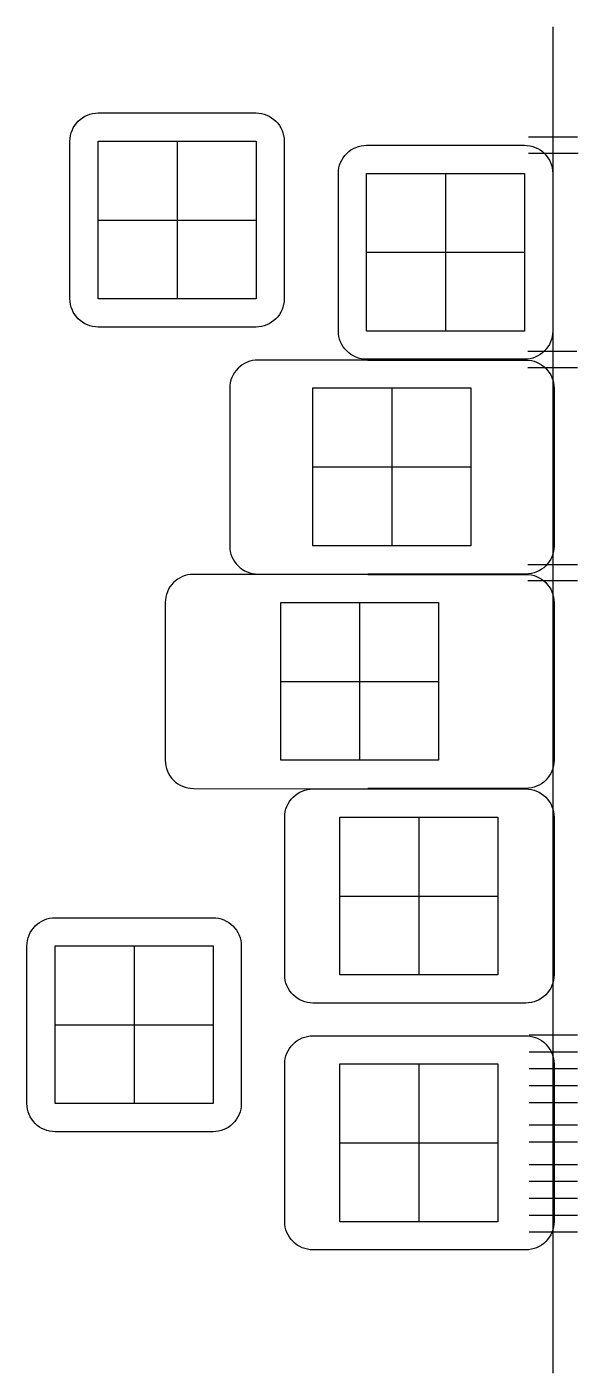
# Model space of a CAD drawing. Header units: millimetres. Extents: x -37 to 12, y -100 to 20.
import ezdxf

# ---------------------------------------------------------------- set-up
doc = ezdxf.new("R2010")
doc.units = ezdxf.units.MM
doc.layers.get('0').update_dxf_attribs({"color": 4, "lineweight": 25, "true_color": 0x00ffff})
doc.layers.add('keycap', color=56, linetype='Continuous', lineweight=25, true_color=0x808000)
doc.layers.add('livello 1', color=1, linetype='Continuous', lineweight=25, true_color=0xff0000)

msp = doc.modelspace()

# ---------------------------------------------------------------- linework, layer by layer
at = {"color": 0}
for p, q in [((-30.81, 9.86), (-16.81, 9.86)), ((-30.81, -4.14), (-30.81, 9.86)), ((-16.81, 9.86), (-16.81, -4.14)), ((-7, 7), (7, 7)), ((-7, -7), (-7, 7)), ((7, 7), (7, -7)), ((-16.81, -4.14), (-30.81, -4.14)), ((7, -7), (-7, -7)), ((-11.76, -12.05), (2.24, -12.05)), ((-11.76, -26.05), (-11.76, -12.05)), ((2.24, -12.05), (2.24, -26.05)), ((2.24, -26.05), (-11.76, -26.05)), ((-14.62, -31.1), (-0.62, -31.1)), ((-14.62, -45.1), (-14.62, -31.1)), ((-0.62, -31.1), (-0.62, -45.1)), ((-0.62, -45.1), (-14.62, -45.1)), ((-9.38, -50.15), (4.62, -50.15)), ((-9.38, -64.15), (-9.38, -50.15)), ((4.62, -50.15), (4.62, -64.15)), ((-34.62, -61.58), (-20.62, -61.58)), ((-34.62, -75.58), (-34.62, -61.58)), ((-20.62, -61.58), (-20.62, -75.58)), ((4.62, -64.15), (-9.38, -64.15)), ((-9.38, -72.06), (4.62, -72.06)), ((-9.38, -86.06), (-9.38, -72.06)), ((4.62, -72.06), (4.62, -86.06)), ((-20.62, -75.58), (-34.62, -75.58)), ((4.62, -86.06), (-9.38, -86.06))]:
    msp.add_line(p, q, dxfattribs=at)
at = {"layer": 'keycap', "flags": 128}
for points in [[(9.55, -99.5), (9.55, 20)], [(11.7, 10.22), (7.35, 10.22)], [(11.75, 8.77), (7.35, 8.77)], [(11.65, -8.8), (7.3, -8.8)], [(11.7, -10.25), (7.3, -10.25)], [(11.7, -27.75), (7.3, -27.75)], [(11.7, -29.17), (7.3, -29.17)], [(11.7, -69.5), (7.4, -69.5)], [(11.7, -71), (7.4, -71)], [(11.7, -72.5), (7.4, -72.5)], [(11.7, -74), (7.4, -74)], [(11.7, -75.5), (7.4, -75.5)], [(11.7, -77.5), (7.4, -77.5)], [(11.7, -79), (7.4, -79)], [(11.7, -81), (7.4, -81)], [(11.7, -82.5), (7.4, -82.5)], [(11.7, -84), (7.4, -84)], [(11.7, -85.5), (7.4, -85.5)], [(11.7, -87), (7.4, -87)]]:
    msp.add_lwpolyline(points, dxfattribs=at)
for points in [[(-14.31, -4.14, -0.414214), (-16.81, -6.64), (-30.81, -6.64, -0.414214), (-33.31, -4.14), (-33.31, 9.86, -0.414214), (-30.81, 12.36), (-16.81, 12.36, -0.414214), (-14.31, 9.86)], [(9.5, -7, -0.414214), (7, -9.5), (-7, -9.5, -0.414214), (-9.5, -7), (-9.5, 7, -0.414214), (-7, 9.5), (7, 9.5, -0.414214), (9.5, 7)], [(-18.12, -75.58, -0.414214), (-20.62, -78.08), (-34.62, -78.08, -0.414214), (-37.12, -75.58), (-37.12, -61.58, -0.414214), (-34.62, -59.08), (-20.62, -59.08, -0.414214), (-18.12, -61.58)]]:
    msp.add_lwpolyline(points, format="xyb", close=True, dxfattribs=at)
for points in [[(-2.65, -9.57), (-16.64, -9.57, 0.414214), (-19.14, -12.07), (-19.14, -26.07, 0.414214), (-16.64, -28.57), (-2.65, -28.57, 0.414214)], [(-6.88, -9.57), (7.12, -9.57, -0.414214), (9.62, -12.07), (9.62, -26.07, -0.414214), (7.12, -28.57), (-6.88, -28.57, -0.414214)], [(-6.88, -28.6), (-22.36, -28.6, 0.414214), (-24.86, -31.1), (-24.86, -45.1, 0.414214), (-22.36, -47.6), (-6.88, -47.65, 0.414214)], [(-6.88, -28.6), (7.12, -28.6, -0.414214), (9.62, -31.1), (9.62, -45.1, -0.414214), (7.12, -47.6), (-6.88, -47.6, -0.414214)], [(2.24, -66.65), (-11.76, -66.65, -0.414214), (-14.26, -64.15), (-14.26, -50.15, -0.414214), (-11.76, -47.65), (2.24, -47.65)], [(-6.88, -47.65), (7.12, -47.65, -0.414214), (9.62, -50.15), (9.62, -64.15, -0.414214), (7.12, -66.65), (-6.88, -66.65, -0.414214)], [(2.24, -88.56), (-11.76, -88.56, -0.414214), (-14.26, -86.06), (-14.26, -72.06, -0.414214), (-11.76, -69.56), (2.24, -69.56)], [(-6.88, -69.56), (7.12, -69.56, -0.414214), (9.62, -72.06), (9.62, -86.06, -0.414214), (7.12, -88.56), (-6.88, -88.56, -0.414214)]]:
    msp.add_lwpolyline(points, format="xyb", dxfattribs=at)
at = {"layer": 'livello 1', "flags": 128}
for points in [[(-23.81, 9.86), (-23.81, -4.14)], [(0, 7), (0, -7)], [(-30.81, 2.86), (-16.81, 2.86)], [(-7, 0), (7, 0)], [(-4.76, -12.05), (-4.76, -26.05)], [(-11.76, -19.05), (2.24, -19.05)], [(-7.62, -31.1), (-7.62, -45.1)], [(-14.62, -38.1), (-0.62, -38.1)], [(-2.38, -50.15), (-2.38, -64.15)], [(-9.38, -57.15), (4.62, -57.15)], [(-27.62, -61.58), (-27.62, -75.58)], [(-34.62, -68.58), (-20.62, -68.58)], [(-2.38, -72.06), (-2.38, -86.06)], [(-9.38, -79.06), (4.62, -79.06)]]:
    msp.add_lwpolyline(points, dxfattribs=at)

doc.saveas('drawing.dxf')
